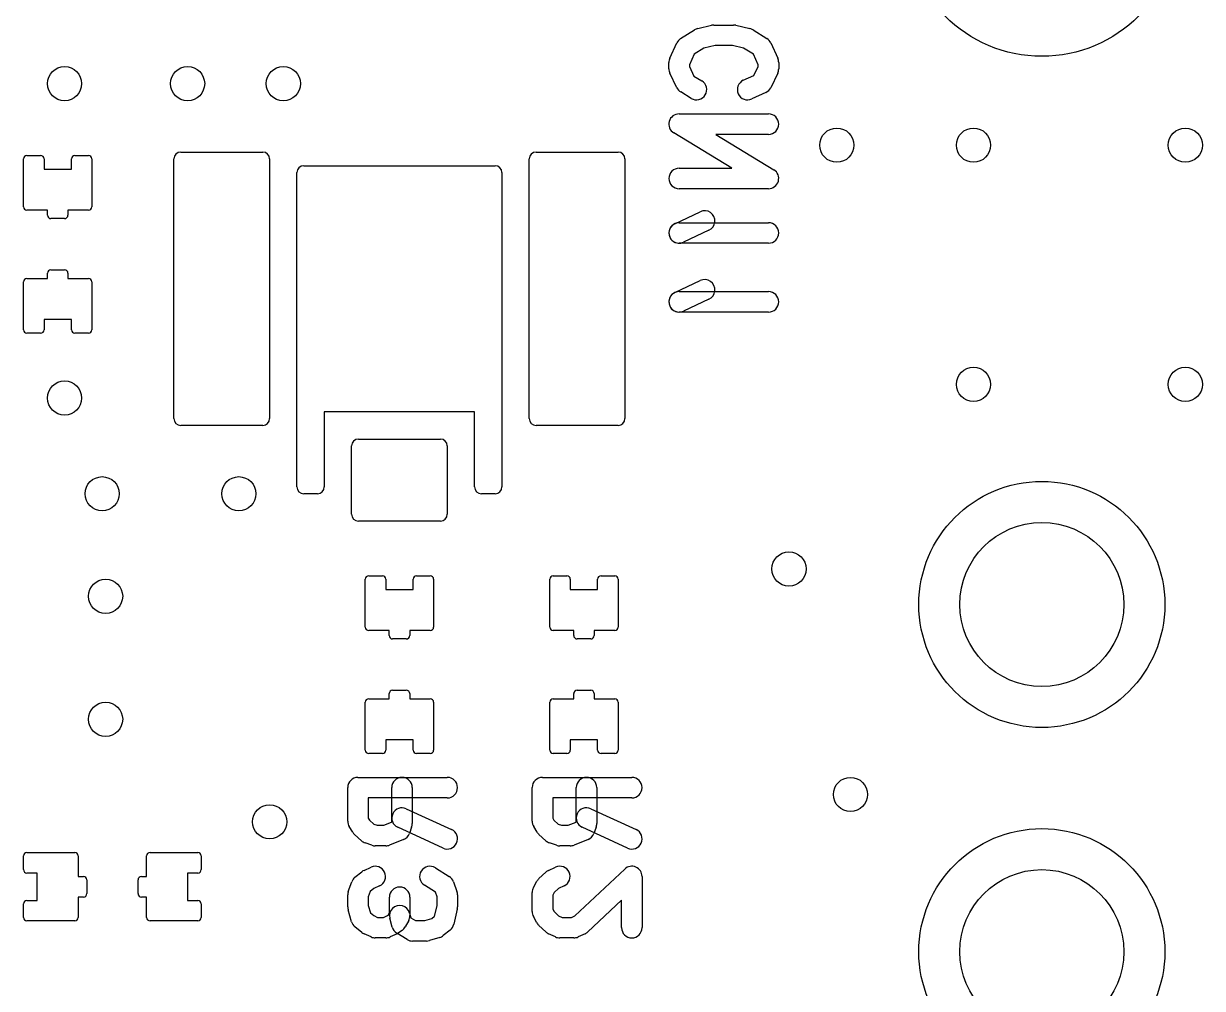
# Model space of a CAD drawing. Extents: x 0 to 45, y 0 to 50.
# Drawn here: x 22.2 to 30.82, y 29.58 to 36.64 of the extents above; entities that cross this region are included whole.
import ezdxf

# ---------------------------------------------------------------- set-up
doc = ezdxf.new("R2010")
doc.units = 0
for name, color, linetype in [('HOLE_1-6', 7, 'CONTINUOUS'), ('Resist-B', 7, 'CONTINUOUS'), ('Symbol-B', 7, 'CONTINUOUS')]:
    doc.layers.add(name, color=color, linetype=linetype)

msp = doc.modelspace()

# ---------------------------------------------------------------- linework, layer by layer
at = {"layer": 'HOLE_1-6'}
for centre, radius in [((22.5, 36.2), 0.125), ((23.4, 36.2), 0.125), ((24.1, 36.2), 0.125), ((28.15, 35.75), 0.125), ((29.15, 35.75), 0.125), ((30.7, 35.75), 0.125), ((29.15, 34), 0.125), ((30.7, 34), 0.125), ((22.5, 33.9), 0.125), ((22.775, 33.2), 0.125), ((23.775, 33.2), 0.125), ((29.65, 32.39), 0.6), ((27.8, 32.65), 0.125), ((22.8, 32.45), 0.125), ((22.8, 31.55), 0.125), ((28.25, 31), 0.125), ((24, 30.8), 0.125), ((29.65, 29.85), 0.6)]:
    msp.add_circle(centre, radius, dxfattribs=at)
at = {"layer": 'Resist-B'}
for p, q in [((22.2, 35.3), (22.2, 35.65)), ((22.225, 35.675), (22.325, 35.675)), ((22.35, 35.65), (22.35, 35.575)), ((22.55, 35.575), (22.55, 35.65)), ((22.575, 35.675), (22.675, 35.675)), ((22.7, 35.65), (22.7, 35.3)), ((23.3, 33.75), (23.3, 35.65)), ((23.35, 35.7), (23.95, 35.7)), ((24, 35.65), (24, 33.75)), ((25.9, 33.75), (25.9, 35.65)), ((25.95, 35.7), (26.55, 35.7)), ((26.6, 35.65), (26.6, 33.75)), ((22.35, 35.575), (22.55, 35.575)), ((22.375, 35.275), (22.225, 35.275)), ((22.375, 35.2375), (22.375, 35.275)), ((22.5, 35.2125), (22.4, 35.2125)), ((22.525, 35.275), (22.525, 35.2375)), ((22.675, 35.275), (22.525, 35.275)), ((22.225, 34.775), (22.375, 34.775)), ((22.375, 34.775), (22.375, 34.8125)), ((22.4, 34.8375), (22.5, 34.8375)), ((22.525, 34.8125), (22.525, 34.775)), ((22.525, 34.775), (22.675, 34.775)), ((22.2, 34.4), (22.2, 34.75)), ((22.7, 34.75), (22.7, 34.4)), ((22.55, 34.475), (22.35, 34.475)), ((22.35, 34.475), (22.35, 34.4)), ((22.55, 34.4), (22.55, 34.475)), ((22.325, 34.375), (22.225, 34.375)), ((22.675, 34.375), (22.575, 34.375)), ((23.95, 33.7), (23.35, 33.7)), ((26.55, 33.7), (25.95, 33.7)), ((24.65, 33.6), (25.25, 33.6)), ((24.6, 33.05), (24.6, 33.55)), ((25.3, 33.55), (25.3, 33.05)), ((25.25, 33), (24.65, 33)), ((24.7, 32.225), (24.7, 32.575)), ((24.725, 32.6), (24.825, 32.6)), ((24.85, 32.575), (24.85, 32.5)), ((25.05, 32.5), (25.05, 32.575)), ((25.075, 32.6), (25.175, 32.6)), ((25.2, 32.575), (25.2, 32.225)), ((26.05, 32.225), (26.05, 32.575)), ((26.075, 32.6), (26.175, 32.6)), ((26.2, 32.575), (26.2, 32.5)), ((26.4, 32.5), (26.4, 32.575)), ((26.425, 32.6), (26.525, 32.6)), ((26.55, 32.575), (26.55, 32.225)), ((24.85, 32.5), (25.05, 32.5)), ((26.2, 32.5), (26.4, 32.5)), ((24.875, 32.2), (24.725, 32.2)), ((24.875, 32.1625), (24.875, 32.2)), ((25.025, 32.2), (25.025, 32.1625)), ((25.175, 32.2), (25.025, 32.2)), ((26.225, 32.2), (26.075, 32.2)), ((26.225, 32.1625), (26.225, 32.2)), ((26.375, 32.2), (26.375, 32.1625)), ((26.525, 32.2), (26.375, 32.2)), ((25, 32.1375), (24.9, 32.1375)), ((26.35, 32.1375), (26.25, 32.1375)), ((24.9, 31.7625), (25, 31.7625)), ((26.25, 31.7625), (26.35, 31.7625)), ((24.7, 31.325), (24.7, 31.675)), ((24.725, 31.7), (24.875, 31.7)), ((24.875, 31.7), (24.875, 31.7375)), ((25.025, 31.7375), (25.025, 31.7)), ((25.025, 31.7), (25.175, 31.7)), ((25.2, 31.675), (25.2, 31.325)), ((26.05, 31.325), (26.05, 31.675)), ((26.075, 31.7), (26.225, 31.7)), ((26.225, 31.7), (26.225, 31.7375)), ((26.375, 31.7375), (26.375, 31.7)), ((26.375, 31.7), (26.525, 31.7)), ((26.55, 31.675), (26.55, 31.325)), ((25.05, 31.4), (24.85, 31.4)), ((24.85, 31.4), (24.85, 31.325)), ((25.05, 31.325), (25.05, 31.4)), ((26.4, 31.4), (26.2, 31.4)), ((26.2, 31.4), (26.2, 31.325)), ((26.4, 31.325), (26.4, 31.4)), ((24.825, 31.3), (24.725, 31.3)), ((25.175, 31.3), (25.075, 31.3)), ((26.175, 31.3), (26.075, 31.3)), ((26.525, 31.3), (26.425, 31.3)), ((22.2, 30.45), (22.2, 30.55)), ((22.225, 30.575), (22.575, 30.575)), ((22.6, 30.55), (22.6, 30.4)), ((23.1, 30.4), (23.1, 30.55)), ((23.125, 30.575), (23.475, 30.575)), ((23.5, 30.55), (23.5, 30.45)), ((22.3, 30.425), (22.225, 30.425)), ((22.3, 30.225), (22.3, 30.425)), ((22.6, 30.4), (22.6375, 30.4)), ((22.6625, 30.375), (22.6625, 30.275)), ((23.0375, 30.275), (23.0375, 30.375)), ((23.0625, 30.4), (23.1, 30.4)), ((23.475, 30.425), (23.4, 30.425)), ((23.4, 30.425), (23.4, 30.225)), ((22.2, 30.1), (22.2, 30.2)), ((22.225, 30.225), (22.3, 30.225)), ((22.6375, 30.25), (22.6, 30.25)), ((22.6, 30.25), (22.6, 30.1)), ((23.1, 30.25), (23.0625, 30.25)), ((23.1, 30.1), (23.1, 30.25)), ((23.4, 30.225), (23.475, 30.225)), ((23.5, 30.2), (23.5, 30.1)), ((22.575, 30.075), (22.225, 30.075)), ((23.475, 30.075), (23.125, 30.075))]:
    msp.add_line(p, q, dxfattribs=at)
for centre, radius in [((29.65, 37.4), 1), ((29.65, 32.39), 0.9), ((29.65, 29.85), 0.9)]:
    msp.add_circle(centre, radius, dxfattribs=at)
for centre, radius, start, end in [((22.225, 35.65), 0.025, 90, 180), ((22.325, 35.65), 0.025, 0, 90), ((22.575, 35.65), 0.025, 90, 180), ((22.675, 35.65), 0.025, 0, 90), ((23.35, 35.65), 0.05, 90, 180), ((23.95, 35.65), 0.05, 0, 90), ((25.95, 35.65), 0.05, 90, 180), ((26.55, 35.65), 0.05, 0, 90), ((22.225, 35.3), 0.025, 180, -90), ((22.675, 35.3), 0.025, -90, 0), ((22.4, 35.2375), 0.025, 180, -90), ((22.5, 35.2375), 0.025, -90, 0), ((22.225, 34.75), 0.025, 90, 180), ((22.4, 34.8125), 0.025, 90, 180), ((22.5, 34.8125), 0.025, 0, 90), ((22.675, 34.75), 0.025, 0, 90), ((22.225, 34.4), 0.025, 180, -90), ((22.325, 34.4), 0.025, -90, 0), ((22.575, 34.4), 0.025, 180, -90), ((22.675, 34.4), 0.025, -90, 0), ((23.35, 33.75), 0.05, 180, -90), ((23.95, 33.75), 0.05, -90, 0), ((25.95, 33.75), 0.05, 180, -90), ((26.55, 33.75), 0.05, -90, 0), ((24.65, 33.55), 0.05, 90, 180), ((25.25, 33.55), 0.05, 0, 90), ((24.65, 33.05), 0.05, 180, -90), ((25.25, 33.05), 0.05, -90, 0), ((24.725, 32.575), 0.025, 90, 180), ((24.825, 32.575), 0.025, 0, 90), ((25.075, 32.575), 0.025, 90, 180), ((25.175, 32.575), 0.025, 0, 90), ((26.075, 32.575), 0.025, 90, 180), ((26.175, 32.575), 0.025, 0, 90), ((26.425, 32.575), 0.025, 90, 180), ((26.525, 32.575), 0.025, 0, 90), ((24.725, 32.225), 0.025, 180, -90), ((25.175, 32.225), 0.025, -90, 0), ((26.075, 32.225), 0.025, 180, -90), ((26.525, 32.225), 0.025, -90, 0), ((24.9, 32.1625), 0.025, 180, -90), ((25, 32.1625), 0.025, -90, 0), ((26.25, 32.1625), 0.025, 180, -90), ((26.35, 32.1625), 0.025, -90, 0), ((24.9, 31.7375), 0.025, 90, 180), ((25, 31.7375), 0.025, 0, 90), ((26.25, 31.7375), 0.025, 90, 180), ((26.35, 31.7375), 0.025, 0, 90), ((24.725, 31.675), 0.025, 90, 180), ((25.175, 31.675), 0.025, 0, 90), ((26.075, 31.675), 0.025, 90, 180), ((26.525, 31.675), 0.025, 0, 90), ((24.725, 31.325), 0.025, 180, -90), ((24.825, 31.325), 0.025, -90, 0), ((25.075, 31.325), 0.025, 180, -90), ((25.175, 31.325), 0.025, -90, 0), ((26.075, 31.325), 0.025, 180, -90), ((26.175, 31.325), 0.025, -90, 0), ((26.425, 31.325), 0.025, 180, -90), ((26.525, 31.325), 0.025, -90, 0), ((22.225, 30.55), 0.025, 90, 180), ((22.575, 30.55), 0.025, 0, 90), ((23.125, 30.55), 0.025, 90, 180), ((23.475, 30.55), 0.025, 0, 90), ((22.225, 30.45), 0.025, 180, -90), ((23.475, 30.45), 0.025, -90, 0), ((22.6375, 30.375), 0.025, 0, 90), ((23.0625, 30.375), 0.025, 90, 180), ((22.6375, 30.275), 0.025, -90, 0), ((23.0625, 30.275), 0.025, 180, -90), ((22.225, 30.2), 0.025, 90, 180), ((23.475, 30.2), 0.025, 0, 90), ((22.225, 30.1), 0.025, 180, -90), ((22.575, 30.1), 0.025, -90, 0), ((23.125, 30.1), 0.025, 180, -90), ((23.475, 30.1), 0.025, -90, 0)]:
    msp.add_arc(centre, radius, start, end, dxfattribs=at)
at = {"layer": 'Symbol-B'}
for p, q in [((27.00715, 36.52966), (27.10904, 36.59394)), ((27.13228, 36.60361), (27.23416, 36.62699)), ((27.25094, 36.62889), (27.39528, 36.62889)), ((27.41205, 36.62699), (27.51394, 36.60361)), ((27.53719, 36.59394), (27.63908, 36.52966)), ((26.92806, 36.38646), (26.979, 36.4975)), ((27.66723, 36.4975), (27.71817, 36.38646)), ((27.10604, 36.41469), (27.07123, 36.33881)), ((27.17828, 36.46027), (27.10604, 36.41469)), ((27.25944, 36.47889), (27.17828, 36.46027)), ((27.38679, 36.47889), (27.25944, 36.47889)), ((27.46795, 36.46027), (27.38679, 36.47889)), ((27.54019, 36.41469), (27.46795, 36.46027)), ((27.575, 36.33881), (27.54019, 36.41469)), ((26.92123, 36.30844), (26.92123, 36.35519)), ((27.07123, 36.33881), (27.07123, 36.32564)), ((27.07123, 36.32564), (27.10508, 36.25573)), ((27.5433, 36.26017), (27.575, 36.32564)), ((27.575, 36.32564), (27.575, 36.33881)), ((27.725, 36.35519), (27.725, 36.30844)), ((26.97967, 36.17055), (26.92873, 36.27575)), ((27.10508, 36.25573), (27.16272, 36.22047)), ((27.46589, 36.22466), (27.5433, 36.26017)), ((27.7175, 36.27575), (27.66656, 36.17055)), ((27.08444, 36.09251), (27.00803, 36.13926)), ((27.63034, 36.13507), (27.52845, 36.08832)), ((26.99623, 35.97889), (27.65, 35.97889)), ((27.38223, 35.58149), (26.95727, 35.8398)), ((27.65, 35.82889), (27.264, 35.82889)), ((27.264, 35.82889), (27.68896, 35.57058)), ((24.2, 33.25), (24.2, 35.55)), ((24.25, 35.6), (25.65, 35.6)), ((25.7, 35.55), (25.7, 33.25)), ((26.99623, 35.58149), (27.38223, 35.58149)), ((27.65, 35.43149), (26.99623, 35.43149)), ((26.96437, 35.17569), (27.15116, 35.26335)), ((26.99623, 35.18279), (27.65, 35.18279)), ((27.21488, 35.12755), (27.02809, 35.03989)), ((27.65, 35.03279), (26.99623, 35.03279)), ((26.96437, 34.67179), (27.15116, 34.75945)), ((26.99623, 34.67889), (27.65, 34.67889)), ((27.21488, 34.62365), (27.02809, 34.53599)), ((27.65, 34.52889), (26.99623, 34.52889)), ((25.5, 33.8), (24.4, 33.8)), ((24.4, 33.8), (24.4, 33.25)), ((25.5, 33.25), (25.5, 33.8)), ((24.35, 33.2), (24.25, 33.2)), ((25.65, 33.2), (25.55, 33.2)), ((24.57123, 30.80455), (24.57123, 31.05)), ((24.64623, 31.125), (25.3, 31.125)), ((24.89387, 30.80021), (24.89387, 31.05)), ((25.04387, 31.05), (25.04387, 30.78701)), ((25.92123, 30.80455), (25.92123, 31.05)), ((25.99623, 31.125), (26.65, 31.125)), ((26.24387, 30.80021), (26.24387, 31.05)), ((26.39387, 31.05), (26.39387, 30.78701)), ((25.3, 30.975), (24.72123, 30.975)), ((24.72123, 30.975), (24.72123, 30.82599)), ((26.65, 30.975), (26.07123, 30.975)), ((26.07123, 30.975), (26.07123, 30.82599)), ((25.00015, 30.89609), (25.33128, 30.74414)), ((26.35015, 30.89609), (26.68128, 30.74414)), ((24.72123, 30.82599), (24.72996, 30.81197)), ((24.72996, 30.81197), (24.76184, 30.78271)), ((24.83551, 30.77435), (24.89284, 30.79737)), ((24.89284, 30.79737), (24.89387, 30.80021)), ((26.07123, 30.82599), (26.07996, 30.81197)), ((26.07996, 30.81197), (26.11184, 30.78271)), ((26.18551, 30.77435), (26.24284, 30.79737)), ((26.24284, 30.79737), (26.24387, 30.80021)), ((24.60803, 30.724), (24.58256, 30.76491)), ((24.67192, 30.66163), (24.62098, 30.70839)), ((24.76184, 30.78271), (24.78612, 30.77435)), ((24.78612, 30.77435), (24.83551, 30.77435)), ((25.26872, 30.6078), (24.93759, 30.75975)), ((25.03936, 30.76141), (25.02238, 30.71466)), ((25.95803, 30.724), (25.93256, 30.76491)), ((26.02192, 30.66163), (25.97098, 30.70839)), ((26.11184, 30.78271), (26.13612, 30.77435)), ((26.13612, 30.77435), (26.18551, 30.77435)), ((26.61872, 30.6078), (26.28759, 30.75975)), ((26.38936, 30.76141), (26.37238, 30.71466)), ((24.74917, 30.62843), (24.69823, 30.64596)), ((24.85, 30.62435), (24.77358, 30.62435)), ((24.97983, 30.67066), (24.87794, 30.62975)), ((26.09917, 30.62843), (26.04823, 30.64596)), ((26.2, 30.62435), (26.12358, 30.62435)), ((26.32983, 30.67066), (26.22794, 30.62975)), ((24.69135, 30.44478), (24.74229, 30.46816)), ((25.21266, 30.46343), (25.31455, 30.39914)), ((26.04135, 30.44478), (26.09229, 30.46816)), ((26.23402, 30.11241), (26.59867, 30.45468)), ((24.57574, 30.29118), (24.60121, 30.36131)), ((24.62474, 30.39419), (24.67568, 30.4351)), ((25.34502, 30.36131), (25.37049, 30.29118)), ((25.93037, 30.319), (25.95584, 30.36575)), ((25.97099, 30.38513), (26.02193, 30.43188)), ((26.725, 30.4), (26.725, 30.02597)), ((24.73503, 30.29038), (24.72123, 30.25238)), ((24.76236, 30.31233), (24.73503, 30.29038)), ((24.80487, 30.33184), (24.76236, 30.31233)), ((25.2128, 30.28598), (25.13262, 30.33657)), ((25.225, 30.25238), (25.2128, 30.28598)), ((25.92123, 30.14286), (25.92123, 30.28312)), ((26.0816, 30.28304), (26.07123, 30.26402)), ((26.11465, 30.31338), (26.0816, 30.28304)), ((26.15487, 30.33184), (26.11465, 30.31338)), ((24.57123, 30.17792), (24.57123, 30.26558)), ((24.72123, 30.25238), (24.72123, 30.1886)), ((24.72123, 30.1886), (24.73712, 30.13392)), ((24.87689, 30.13274), (24.87689, 30.24805)), ((25.02689, 30.24805), (25.02689, 30.11364)), ((25.225, 30.18641), (25.225, 30.25238)), ((25.375, 30.26558), (25.375, 30.17792)), ((26.07123, 30.26402), (26.07123, 30.16196)), ((26.575, 30.22674), (26.32775, 29.99467)), ((26.575, 30.02597), (26.575, 30.22674)), ((24.59968, 30.06933), (24.57421, 30.15699)), ((24.73712, 30.13392), (24.76236, 30.11364)), ((24.76236, 30.11364), (24.78997, 30.10097)), ((24.83361, 30.10097), (24.86377, 30.11481)), ((24.86377, 30.11481), (24.86914, 30.1185)), ((24.86914, 30.1185), (24.87689, 30.13274)), ((25.0244, 30.13279), (25.0337, 30.09761)), ((25.18786, 30.09347), (25.20725, 30.10905)), ((25.20725, 30.10905), (25.225, 30.18641)), ((25.3731, 30.16115), (25.34763, 30.05011)), ((25.95584, 30.06022), (25.93037, 30.10698)), ((26.07123, 30.16196), (26.0816, 30.14293)), ((26.0816, 30.14293), (26.11465, 30.11259)), ((26.11465, 30.11259), (26.13997, 30.10097)), ((26.20908, 30.10097), (26.23402, 30.11241)), ((24.67568, 29.99087), (24.62474, 30.03178)), ((24.78997, 30.10097), (24.83361, 30.10097)), ((24.89636, 30.0302), (24.87938, 30.09449)), ((25.01775, 30.07776), (24.99228, 30.031)), ((25.0337, 30.09761), (25.0664, 30.0776)), ((25.0664, 30.0776), (25.13596, 30.0776)), ((25.13596, 30.0776), (25.18786, 30.09347)), ((26.02193, 29.99409), (25.97099, 30.04084)), ((26.13997, 30.10097), (26.20908, 30.10097)), ((24.74229, 29.95781), (24.69135, 29.98119)), ((24.85, 29.95097), (24.77358, 29.95097)), ((24.93223, 29.98119), (24.88129, 29.95781)), ((25.00614, 29.93862), (24.92973, 29.98537)), ((24.96893, 30.00509), (24.94345, 29.98756)), ((25.24552, 29.95425), (25.16911, 29.93088)), ((25.32149, 30.0084), (25.27054, 29.96749)), ((26.09229, 29.95781), (26.04135, 29.98119)), ((26.22547, 29.95097), (26.12358, 29.95097)), ((26.3077, 29.98118), (26.25675, 29.9578)), ((25.14717, 29.9276), (25.04528, 29.9276))]:
    msp.add_line(p, q, dxfattribs=at)
for centre, radius, start, end in [((27.14906, 36.53051), 0.075, 102.928196, 122.246862), ((27.25094, 36.55389), 0.075, 90, 102.924773), ((27.39528, 36.55389), 0.075, 77.07925, 90), ((27.49717, 36.53051), 0.075, 57.750872, 77.076453), ((27.04717, 36.46623), 0.075, 122.249128, 155.356539), ((27.59906, 36.46623), 0.075, 24.641216, 57.753138), ((26.99623, 36.35519), 0.075, 155.358784, 180), ((27.65, 36.35519), 0.075, 0, 24.643461), ((26.99623, 36.30844), 0.075, 180, -154.162781), ((27.65, 36.30844), 0.075, -25.840735, 0), ((27.04717, 36.20324), 0.075, -154.159265, -121.459584), ((27.12358, 36.15649), 0.075, -121.456363, 58.540416), ((27.49717, 36.15649), 0.075, 114.648159, -65.353011), ((27.59906, 36.20324), 0.075, -65.351841, -25.837219), ((26.99623, 35.90389), 0.075, 90, -121.295215), ((27.65, 35.90389), 0.075, -90, 90), ((24.25, 35.55), 0.05, 90, 180), ((25.65, 35.55), 0.05, 0, 90), ((26.99623, 35.50649), 0.075, 90, -90), ((27.65, 35.50649), 0.075, -90, 58.706296), ((27.18302, 35.19545), 0.075, -64.863117, 115.140528), ((26.99623, 35.10779), 0.075, 90, -90), ((26.99623, 35.10779), 0.075, 115.136883, -64.859472), ((27.65, 35.10779), 0.075, -90, 90), ((27.18302, 34.69155), 0.075, -64.863117, 115.140528), ((26.99623, 34.60389), 0.075, 90, -90), ((27.65, 34.60389), 0.075, -90, 90), ((26.99623, 34.60389), 0.075, 115.136883, -64.859472), ((24.25, 33.25), 0.05, 180, -90), ((24.35, 33.25), 0.05, -90, 0), ((25.55, 33.25), 0.05, 180, -90), ((25.65, 33.25), 0.05, -90, 0), ((24.64623, 31.05), 0.075, 90, 180), ((24.96887, 31.05), 0.075, 0, 180), ((25.3, 31.05), 0.075, -90, 90), ((25.99623, 31.05), 0.075, 90, 180), ((26.31887, 31.05), 0.075, 0, 180), ((26.65, 31.05), 0.075, -90, 90), ((24.96887, 30.82792), 0.075, 65.351841, -114.649596), ((26.31887, 30.82792), 0.075, 65.351841, -114.649596), ((24.64623, 30.80455), 0.075, 180, -148.094218), ((25.99623, 30.80455), 0.075, 180, -148.094218), ((24.6717, 30.76364), 0.075, -148.094218, -132.552213), ((24.95189, 30.74026), 0.075, -68.127659, -19.959608), ((24.96887, 30.78701), 0.075, -19.959608, 0), ((25.3, 30.67597), 0.075, -114.648159, 65.350404), ((26.0217, 30.76364), 0.075, -148.094218, -132.552213), ((26.30189, 30.74026), 0.075, -68.127659, -19.959608), ((26.31887, 30.78701), 0.075, -19.959608, 0), ((26.65, 30.67597), 0.075, -114.648159, 65.350404), ((24.72264, 30.71688), 0.075, -132.552213, -108.992983), ((24.77358, 30.69935), 0.075, -108.992983, -90), ((24.85, 30.69935), 0.075, -90, -68.127659), ((26.07264, 30.71688), 0.075, -132.552213, -108.992983), ((26.12358, 30.69935), 0.075, -108.992983, -90), ((26.2, 30.69935), 0.075, -90, -68.127659), ((24.77358, 30.4), 0.075, -65.341711, 114.653767), ((25.17264, 30.4), 0.075, 57.750872, -122.250884), ((26.12358, 30.4), 0.075, -65.341711, 114.653767), ((26.65, 30.4), 0.075, 0, 133.186552), ((24.6717, 30.33571), 0.075, 128.764798, 160.040392), ((24.72264, 30.37662), 0.075, 114.658289, 128.764798), ((25.27453, 30.33571), 0.075, 19.959608, 57.750872), ((26.0217, 30.32987), 0.075, 132.54142, 151.418806), ((26.07264, 30.37662), 0.075, 114.658289, 132.54142), ((24.64623, 30.26558), 0.075, 160.040392, 180), ((24.95189, 30.24805), 0.075, 0, 180), ((25.3, 30.26558), 0.075, 0, 19.959608), ((25.99623, 30.28312), 0.075, 151.418806, 180), ((24.95189, 30.11364), 0.075, 14.794114, -165.205124), ((24.64623, 30.17792), 0.075, 180, -163.795411), ((24.95189, 30.11364), 0.075, -28.581194, 0), ((25.3, 30.17792), 0.075, -12.92075, 0), ((25.99623, 30.14286), 0.075, 180, -151.418806), ((24.6717, 30.09026), 0.075, -163.795411, -128.764798), ((24.96887, 30.04935), 0.075, -165.205886, -121.456363), ((24.92642, 30.06688), 0.075, -55.472985, -28.581194), ((25.27453, 30.06688), 0.075, -51.235202, -12.92075), ((26.0217, 30.0961), 0.075, -151.418806, -132.54142), ((26.65, 30.02597), 0.075, 180, 0), ((24.72264, 30.04935), 0.075, -128.764798, -114.658289), ((24.77358, 30.02597), 0.075, -114.658289, -90), ((24.85, 30.02597), 0.075, -90, -65.341711), ((24.90094, 30.04935), 0.075, -65.341711, -55.472985), ((25.04528, 30.0026), 0.075, -121.456363, -90), ((25.14717, 30.0026), 0.075, -90, -72.990506), ((25.22358, 30.02597), 0.075, -72.990506, -51.235202), ((26.07264, 30.04935), 0.075, -132.54142, -114.658289), ((26.12358, 30.02597), 0.075, -114.658289, -90), ((26.22547, 30.02597), 0.075, -90, -65.351841), ((26.27642, 30.04935), 0.075, -65.351841, -46.80999)]:
    msp.add_arc(centre, radius, start, end, dxfattribs=at)

doc.saveas('drawing.dxf')
